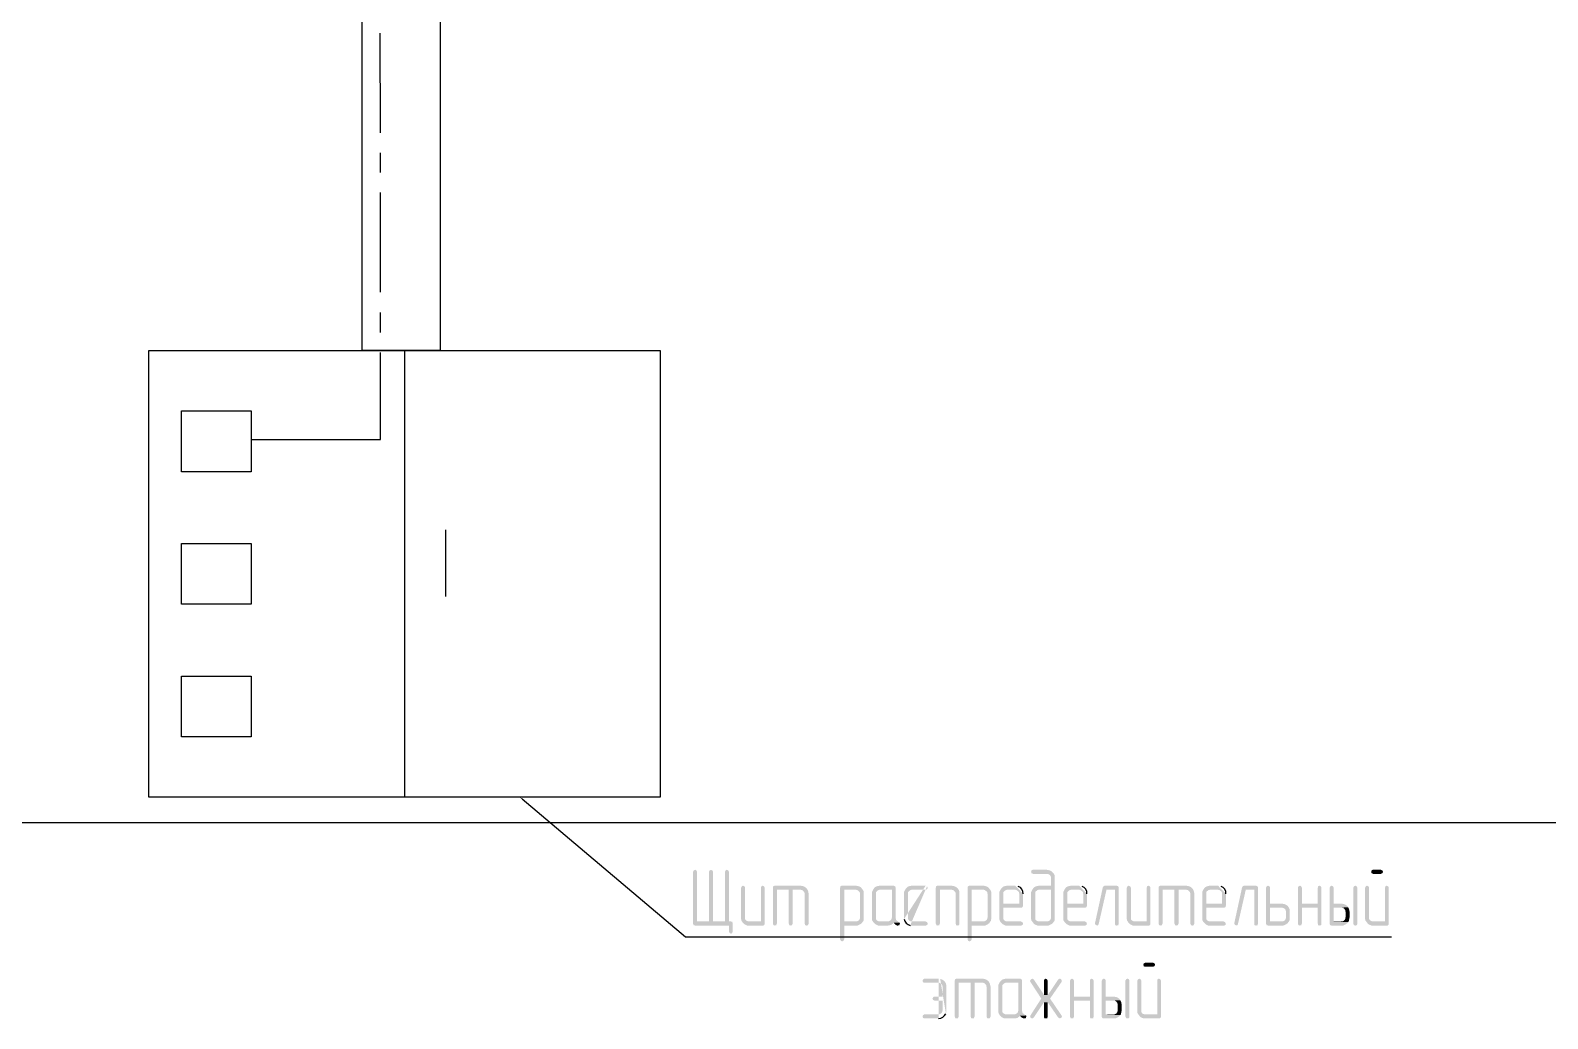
# Model space of a CAD drawing. Header units: millimetres. Extents: x -211 to 10565, y -2293 to 2244.
# Drawn here: x 4693.1 to 4788.1, y -288 to -226.1 of the extents above; entities that cross this region are included whole.
import ezdxf

# ---------------------------------------------------------------- set-up
doc = ezdxf.new("R2010")
doc.units = ezdxf.units.MM
doc.layers.add('PDF _Геометрия', color=7, linetype='Continuous')
doc.layers.add('PDF _Сплошная заливка', color=7, linetype='Continuous')

msp = doc.modelspace()

# ---------------------------------------------------------------- hatches: boundary and pattern name
at = {"layer": 'PDF _Сплошная заливка', "transparency": 33554559}
for points in [[(4734.737, -278.673), (4734.653, -278.715), (4734.61, -278.799), (4734.61, -282.058), (4734.653, -282.143), (4734.737, -282.164), (4736.853, -282.164), (4736.853, -282.545), (4736.896, -282.63), (4736.98, -282.672), (4737.065, -282.63), (4737.086, -282.545), (4737.086, -282.016), (4737.065, -281.931), (4736.98, -281.91), (4734.864, -281.91), (4734.864, -278.799), (4734.822, -278.715)], [(4735.732, -278.673), (4735.647, -278.715), (4735.605, -278.799), (4735.605, -281.91), (4734.864, -281.91), (4735.859, -281.91), (4735.859, -278.799), (4735.816, -278.715)], [(4736.726, -278.673), (4736.642, -278.715), (4736.599, -278.799), (4736.599, -281.91), (4735.859, -281.91), (4736.853, -281.91), (4736.853, -278.799), (4736.811, -278.715)], [(4756.765, -278.673), (4755.876, -278.673), (4755.792, -278.715), (4755.771, -278.799), (4755.792, -278.884), (4755.898, -278.926), (4756.765, -278.926), (4756.85, -278.948), (4756.935, -278.99), (4756.998, -279.075), (4757.019, -279.18), (4757.019, -279.667), (4756.257, -279.667), (4756.173, -279.688), (4756.067, -279.709), (4755.982, -279.752), (4755.919, -279.815), (4755.855, -279.9), (4757.019, -279.921), (4757.019, -281.656), (4756.998, -281.762), (4756.935, -281.847), (4756.85, -281.889), (4756.765, -281.91), (4756.257, -281.91), (4755.855, -281.931), (4755.919, -282.016), (4755.982, -282.079), (4756.067, -282.122), (4756.173, -282.164), (4756.871, -282.164), (4757.04, -282.079), (4757.125, -282.016), (4757.167, -281.952), (4757.231, -281.868), (4757.252, -281.762), (4757.252, -279.075), (4757.231, -278.99), (4757.188, -278.905), (4757.04, -278.757), (4756.956, -278.715), (4756.85, -278.694)], [(4777.672, -278.673), (4777.164, -278.673), (4777.079, -278.715), (4777.058, -278.799), (4777.079, -278.884), (4777.164, -278.926), (4777.672, -278.926), (4777.756, -278.884), (4777.799, -278.799), (4777.756, -278.715)], [(4737.742, -279.667), (4737.657, -279.709), (4737.615, -279.794), (4737.615, -281.762), (4737.636, -281.847), (4737.7, -281.952), (4738.102, -281.91), (4738.017, -281.889), (4737.932, -281.847), (4737.869, -281.762), (4737.869, -279.794), (4737.827, -279.709)], [(4738.969, -279.667), (4738.885, -279.709), (4738.864, -279.794), (4738.864, -281.91), (4738.102, -281.91), (4737.7, -281.952), (4737.827, -282.079), (4737.996, -282.164), (4739.012, -282.164), (4739.075, -282.122), (4739.096, -282.037), (4739.096, -279.794), (4739.054, -279.709)], [(4741.339, -279.667), (4739.71, -279.667), (4739.625, -279.709), (4739.604, -279.794), (4739.604, -282.037), (4739.646, -282.143), (4739.731, -282.164), (4739.816, -282.143), (4739.816, -282.122), (4739.858, -282.037), (4739.858, -279.921), (4741.339, -279.921), (4741.762, -279.9), (4741.699, -279.815), (4741.614, -279.752), (4741.53, -279.709), (4741.445, -279.688)], [(4740.853, -279.921), (4740.599, -279.921), (4740.599, -282.037), (4740.641, -282.143), (4740.726, -282.164), (4740.81, -282.143), (4740.81, -282.122), (4740.853, -282.037)], [(4741.762, -279.9), (4741.339, -279.921), (4741.445, -279.942), (4741.572, -280.069), (4741.593, -280.175), (4741.593, -282.037), (4741.636, -282.143), (4741.72, -282.164), (4741.805, -282.143), (4741.805, -282.122), (4741.847, -282.037), (4741.847, -280.175), (4741.826, -280.069), (4741.805, -279.984)], [(4744.81, -279.667), (4743.921, -279.667), (4743.836, -279.709), (4743.815, -279.794), (4743.815, -283.032), (4743.857, -283.116), (4743.942, -283.159), (4744.027, -283.116), (4744.069, -283.032), (4744.069, -282.164), (4744.915, -282.164), (4745.085, -282.079), (4745.169, -282.016), (4745.212, -281.952), (4744.069, -281.91), (4744.069, -279.921), (4744.81, -279.921), (4745.212, -279.9), (4745.148, -279.815), (4745.085, -279.752), (4745, -279.709), (4744.915, -279.688)], [(4745.212, -279.9), (4744.81, -279.921), (4744.894, -279.942), (4744.979, -280.006), (4745.042, -280.069), (4745.064, -280.175), (4745.064, -281.656), (4745.042, -281.762), (4744.979, -281.847), (4744.894, -281.889), (4744.81, -281.91), (4744.069, -281.91), (4745.212, -281.952), (4745.275, -281.868), (4745.296, -281.762), (4745.296, -280.069), (4745.275, -279.984)], [(4745.889, -279.9), (4745.804, -280.069), (4745.804, -281.762), (4745.825, -281.847), (4745.889, -281.952), (4746.016, -282.079), (4746.185, -282.164), (4746.82, -282.164), (4746.926, -282.143), (4747.01, -282.122), (4747.095, -282.058), (4747.158, -281.995), (4747.539, -281.974), (4747.455, -281.931), (4746.291, -281.91), (4746.206, -281.889), (4746.122, -281.847), (4746.058, -281.762), (4746.058, -280.069), (4746.122, -280.006), (4746.206, -279.942), (4746.291, -279.921), (4747.053, -279.921)], [(4747.158, -279.667), (4746.291, -279.667), (4746.185, -279.688), (4746.1, -279.709), (4746.016, -279.752), (4745.931, -279.836), (4745.889, -279.9), (4747.053, -279.921), (4747.053, -281.656), (4747.031, -281.762), (4746.968, -281.847), (4746.883, -281.889), (4746.799, -281.91), (4746.291, -281.91), (4747.455, -281.931), (4747.412, -281.889), (4747.328, -281.825), (4747.307, -281.762), (4747.285, -281.656), (4747.285, -279.773), (4747.264, -279.709)], [(4750.798, -279.667), (4749.909, -279.667), (4749.825, -279.709), (4749.803, -279.794), (4749.803, -282.037), (4749.846, -282.143), (4749.93, -282.164), (4750.015, -282.143), (4750.015, -282.122), (4750.057, -282.037), (4750.057, -279.921), (4750.798, -279.921), (4751.221, -279.9), (4751.158, -279.815), (4751.073, -279.752), (4750.988, -279.709), (4750.904, -279.688)], [(4751.221, -279.9), (4750.798, -279.921), (4750.883, -279.942), (4750.967, -280.006), (4751.031, -280.069), (4751.052, -280.175), (4751.052, -282.037), (4751.073, -282.143), (4751.158, -282.164), (4751.264, -282.143), (4751.264, -282.122), (4751.285, -282.037), (4751.285, -280.069), (4751.264, -279.984)], [(4752.787, -279.667), (4751.898, -279.667), (4751.814, -279.709), (4751.793, -279.794), (4751.793, -283.032), (4751.835, -283.116), (4751.919, -283.159), (4752.004, -283.116), (4752.046, -283.032), (4752.046, -282.164), (4752.893, -282.164), (4752.978, -282.122), (4753.062, -282.079), (4753.147, -282.016), (4753.189, -281.952), (4752.046, -281.91), (4752.046, -279.921), (4752.787, -279.921), (4753.189, -279.9), (4753.126, -279.815), (4753.062, -279.752), (4752.978, -279.709), (4752.893, -279.688)], [(4753.189, -279.9), (4752.787, -279.921), (4752.872, -279.942), (4752.956, -280.006), (4753.02, -280.069), (4753.041, -280.175), (4753.041, -281.656), (4753.02, -281.762), (4752.956, -281.847), (4752.872, -281.889), (4752.787, -281.91), (4752.046, -281.91), (4753.189, -281.952), (4753.253, -281.868), (4753.274, -281.762), (4753.274, -280.069), (4753.253, -279.984)], [(4753.866, -279.9), (4753.782, -280.069), (4753.782, -281.762), (4753.803, -281.847), (4753.866, -281.952), (4753.993, -282.079), (4754.078, -282.122), (4754.162, -282.164), (4755.157, -282.164), (4755.242, -282.122), (4755.263, -282.037), (4755.221, -281.952), (4755.136, -281.91), (4754.268, -281.91), (4754.184, -281.889), (4754.099, -281.847), (4754.036, -281.762), (4754.036, -281.042), (4755.178, -281.042), (4755.242, -281), (4755.263, -280.916), (4754.036, -280.789), (4754.036, -280.069), (4754.099, -280.006), (4754.184, -279.942), (4754.268, -279.921), (4754.776, -279.921)], [(4755.855, -279.9), (4755.771, -280.069), (4755.771, -281.762), (4755.792, -281.847), (4755.855, -281.931), (4756.257, -281.91), (4756.173, -281.889), (4756.088, -281.847), (4756.025, -281.762), (4756.025, -280.069), (4756.088, -280.006), (4756.173, -279.942), (4756.257, -279.921), (4757.019, -279.921)], [(4757.866, -279.9), (4757.781, -280.069), (4757.781, -281.762), (4757.802, -281.847), (4757.866, -281.952), (4757.993, -282.079), (4758.162, -282.164), (4759.156, -282.164), (4759.241, -282.122), (4759.262, -282.037), (4759.22, -281.952), (4759.135, -281.91), (4758.268, -281.91), (4758.183, -281.889), (4758.098, -281.847), (4758.035, -281.762), (4758.035, -281.042), (4759.178, -281.042), (4759.241, -281), (4759.262, -280.916), (4758.035, -280.789), (4758.035, -280.069), (4758.098, -280.006), (4758.183, -279.942), (4758.268, -279.921), (4758.775, -279.921)], [(4761.124, -279.667), (4760.384, -279.667), (4760.32, -279.688), (4760.257, -279.773), (4759.77, -282.016), (4759.77, -282.037), (4759.812, -282.122), (4759.897, -282.164), (4759.96, -282.143), (4760.003, -282.058), (4760.489, -279.921), (4761.018, -279.921), (4761.251, -279.794), (4761.251, -279.773), (4761.23, -279.709)], [(4761.251, -279.794), (4761.018, -279.921), (4761.018, -282.037), (4761.04, -282.143), (4761.124, -282.164), (4761.23, -282.143), (4761.23, -282.122), (4761.251, -282.037)], [(4761.886, -279.667), (4761.801, -279.709), (4761.759, -279.794), (4761.759, -281.762), (4761.78, -281.847), (4761.844, -281.952), (4762.246, -281.91), (4762.161, -281.889), (4762.076, -281.847), (4762.013, -281.762), (4762.013, -279.794), (4761.971, -279.709)], [(4763.113, -279.667), (4763.029, -279.709), (4763.008, -279.794), (4763.008, -281.91), (4762.246, -281.91), (4761.844, -281.952), (4761.971, -282.079), (4762.14, -282.164), (4763.156, -282.164), (4763.219, -282.122), (4763.24, -282.037), (4763.24, -279.794), (4763.198, -279.709)], [(4765.483, -279.667), (4763.854, -279.667), (4763.769, -279.709), (4763.748, -279.794), (4763.748, -282.037), (4763.79, -282.143), (4763.875, -282.164), (4763.96, -282.143), (4763.96, -282.122), (4764.002, -282.037), (4764.002, -279.921), (4765.483, -279.921), (4765.907, -279.9), (4765.843, -279.815), (4765.758, -279.752), (4765.674, -279.709), (4765.589, -279.688)], [(4764.997, -279.921), (4764.743, -279.921), (4764.743, -282.037), (4764.785, -282.143), (4764.87, -282.164), (4764.954, -282.143), (4764.954, -282.122), (4764.997, -282.037)], [(4765.907, -279.9), (4765.483, -279.921), (4765.589, -279.942), (4765.716, -280.069), (4765.737, -280.175), (4765.737, -282.037), (4765.78, -282.143), (4765.864, -282.164), (4765.949, -282.143), (4765.949, -282.122), (4765.991, -282.037), (4765.991, -280.175), (4765.97, -280.069), (4765.949, -279.984)], [(4766.563, -279.9), (4766.478, -280.069), (4766.478, -281.762), (4766.499, -281.847), (4766.563, -281.952), (4766.689, -282.079), (4766.859, -282.164), (4767.853, -282.164), (4767.938, -282.122), (4767.959, -282.037), (4767.917, -281.952), (4767.832, -281.91), (4766.965, -281.91), (4766.88, -281.889), (4766.795, -281.847), (4766.732, -281.762), (4766.732, -281.042), (4767.874, -281.042), (4767.938, -281), (4767.959, -280.916), (4766.732, -280.789), (4766.732, -280.069), (4766.795, -280.006), (4766.88, -279.942), (4766.965, -279.921), (4767.472, -279.921)], [(4769.842, -279.667), (4769.102, -279.667), (4769.038, -279.688), (4768.975, -279.773), (4768.488, -282.016), (4768.488, -282.037), (4768.53, -282.122), (4768.615, -282.164), (4768.679, -282.143), (4768.721, -282.058), (4769.208, -279.921), (4769.737, -279.921), (4769.969, -279.794), (4769.969, -279.773), (4769.948, -279.709)], [(4769.969, -279.794), (4769.737, -279.921), (4769.737, -282.037), (4769.758, -282.143), (4769.842, -282.164), (4769.948, -282.143), (4769.948, -282.122), (4769.969, -282.037)], [(4770.604, -279.667), (4770.52, -279.709), (4770.477, -279.794), (4770.477, -282.058), (4770.52, -282.143), (4770.604, -282.164), (4771.556, -282.164), (4771.662, -282.122), (4771.747, -282.079), (4771.831, -282.016), (4771.874, -281.952), (4770.731, -281.91), (4770.731, -281.042), (4771.472, -281.042), (4771.895, -281.021), (4771.831, -280.937), (4771.747, -280.873), (4771.662, -280.831), (4771.578, -280.81), (4771.472, -280.789), (4770.731, -280.789), (4770.731, -279.794), (4770.689, -279.709)], [(4772.593, -279.667), (4772.509, -279.709), (4772.466, -279.794), (4772.466, -282.037), (4772.509, -282.143), (4772.593, -282.164), (4772.678, -282.143), (4772.678, -282.122), (4772.72, -282.037), (4772.72, -281.042), (4773.715, -281.042), (4772.72, -280.789), (4772.72, -279.794), (4772.678, -279.709)], [(4773.821, -279.667), (4773.736, -279.709), (4773.715, -279.794), (4773.715, -280.789), (4772.72, -280.789), (4773.715, -281.042), (4773.715, -282.037), (4773.736, -282.143), (4773.821, -282.164), (4773.926, -282.143), (4773.926, -282.122), (4773.947, -282.037), (4773.947, -279.794), (4773.905, -279.709)], [(4774.582, -279.667), (4774.498, -279.709), (4774.455, -279.794), (4774.455, -282.058), (4774.498, -282.143), (4774.582, -282.164), (4775.302, -282.164), (4775.471, -282.079), (4775.556, -282.016), (4775.619, -281.952), (4774.709, -281.91), (4774.709, -281.042), (4775.196, -281.042), (4775.619, -281.021), (4775.556, -280.937), (4775.471, -280.873), (4775.386, -280.831), (4775.302, -280.81), (4775.196, -280.789), (4774.709, -280.789), (4774.709, -279.794), (4774.667, -279.709)], [(4776.064, -279.667), (4775.979, -279.709), (4775.937, -279.794), (4775.937, -282.037), (4775.979, -282.143), (4776.064, -282.164), (4776.148, -282.143), (4776.169, -282.122), (4776.191, -282.037), (4776.191, -279.794), (4776.148, -279.709)], [(4776.804, -279.667), (4776.72, -279.709), (4776.677, -279.794), (4776.677, -281.762), (4776.698, -281.847), (4776.762, -281.931), (4777.164, -281.91), (4777.079, -281.889), (4776.995, -281.847), (4776.931, -281.762), (4776.931, -279.794), (4776.889, -279.709)], [(4778.031, -279.667), (4777.947, -279.709), (4777.926, -279.794), (4777.926, -281.91), (4777.164, -281.91), (4776.762, -281.931), (4776.825, -282.016), (4776.889, -282.079), (4776.973, -282.122), (4777.079, -282.164), (4778.074, -282.164), (4778.137, -282.122), (4778.158, -282.037), (4778.158, -279.794), (4778.116, -279.709)], [(4771.895, -281.021), (4771.472, -281.042), (4771.556, -281.064), (4771.641, -281.106), (4771.704, -281.191), (4771.726, -281.296), (4771.726, -281.656), (4771.704, -281.762), (4771.641, -281.847), (4771.556, -281.889), (4771.472, -281.91), (4770.731, -281.91), (4771.874, -281.952), (4771.937, -281.868), (4771.958, -281.762), (4771.958, -281.191), (4771.937, -281.106)], [(4775.619, -281.021), (4775.196, -281.042), (4775.302, -281.064), (4775.365, -281.106), (4775.429, -281.191), (4775.45, -281.296), (4775.45, -281.656), (4775.429, -281.762), (4775.365, -281.847), (4775.302, -281.889), (4775.196, -281.91), (4774.709, -281.91), (4775.619, -281.952), (4775.661, -281.868), (4775.704, -281.656), (4775.704, -281.296), (4775.683, -281.191), (4775.661, -281.106)], [(4747.539, -281.974), (4747.158, -281.995), (4747.264, -282.101), (4747.391, -282.164), (4747.433, -282.164), (4747.518, -282.143), (4747.56, -282.037)], [(4763.41, -284.492), (4762.902, -284.492), (4762.817, -284.534), (4762.796, -284.619), (4762.817, -284.703), (4762.902, -284.746), (4763.41, -284.746), (4763.494, -284.703), (4763.537, -284.619), (4763.494, -284.534)], [(4752.724, -285.486), (4751.094, -285.486), (4751.01, -285.529), (4750.988, -285.613), (4750.988, -287.856), (4751.031, -287.962), (4751.115, -287.983), (4751.2, -287.962), (4751.2, -287.941), (4751.242, -287.856), (4751.242, -285.74), (4752.724, -285.74), (4753.147, -285.719), (4753.083, -285.634), (4752.999, -285.571), (4752.914, -285.529), (4752.829, -285.507)], [(4752.237, -285.74), (4751.983, -285.74), (4751.983, -287.856), (4752.025, -287.962), (4752.11, -287.983), (4752.195, -287.962), (4752.195, -287.941), (4752.237, -287.856)], [(4753.147, -285.719), (4752.724, -285.74), (4752.829, -285.761), (4752.956, -285.888), (4752.978, -285.994), (4752.978, -287.856), (4753.02, -287.962), (4753.104, -287.983), (4753.189, -287.962), (4753.189, -287.941), (4753.231, -287.856), (4753.231, -285.994), (4753.21, -285.888), (4753.189, -285.804)], [(4753.803, -285.719), (4753.718, -285.888), (4753.718, -287.581), (4753.739, -287.666), (4753.803, -287.772), (4753.93, -287.898), (4754.014, -287.941), (4754.099, -287.983), (4754.734, -287.983), (4754.84, -287.962), (4754.924, -287.941), (4755.009, -287.877), (4755.072, -287.814), (4755.453, -287.793), (4755.369, -287.75), (4754.205, -287.729), (4754.12, -287.708), (4754.036, -287.666), (4753.972, -287.581), (4753.972, -285.888), (4754.036, -285.825), (4754.12, -285.761), (4754.205, -285.74), (4754.967, -285.74)], [(4755.072, -285.486), (4754.205, -285.486), (4754.099, -285.507), (4754.014, -285.529), (4753.93, -285.571), (4753.845, -285.655), (4753.803, -285.719), (4754.967, -285.74), (4754.967, -287.475), (4754.945, -287.581), (4754.882, -287.666), (4754.797, -287.708), (4754.713, -287.729), (4754.205, -287.729), (4755.369, -287.75), (4755.326, -287.708), (4755.242, -287.645), (4755.221, -287.581), (4755.199, -287.475), (4755.199, -285.592), (4755.178, -285.529)], [(4755.834, -285.486), (4755.75, -285.55), (4755.707, -285.613), (4755.707, -285.655), (4755.728, -285.698), (4756.406, -286.735), (4756.808, -286.523), (4756.575, -286.502), (4755.94, -285.55), (4755.919, -285.529)], [(4757.569, -285.486), (4757.506, -285.507), (4757.464, -285.55), (4756.808, -286.523), (4756.406, -286.735), (4756.808, -286.967), (4757.464, -287.92), (4757.485, -287.941), (4757.569, -287.983), (4757.654, -287.941), (4757.696, -287.856), (4757.696, -287.835), (4757.675, -287.793), (4756.956, -286.735), (4757.675, -285.698), (4757.696, -285.613), (4757.654, -285.529)], [(4756.681, -285.486), (4756.596, -285.529), (4756.575, -285.613), (4756.575, -286.502), (4756.808, -286.523), (4756.808, -285.613), (4756.765, -285.529)], [(4758.331, -285.486), (4758.246, -285.529), (4758.204, -285.613), (4758.204, -287.856), (4758.246, -287.962), (4758.331, -287.983), (4758.416, -287.962), (4758.416, -287.941), (4758.458, -287.856), (4758.458, -286.862), (4759.453, -286.862), (4758.458, -286.608), (4758.458, -285.613), (4758.416, -285.529)], [(4759.558, -285.486), (4759.474, -285.529), (4759.453, -285.613), (4759.453, -286.608), (4758.458, -286.608), (4759.453, -286.862), (4759.453, -287.856), (4759.474, -287.962), (4759.558, -287.983), (4759.664, -287.962), (4759.664, -287.941), (4759.685, -287.856), (4759.685, -285.613), (4759.643, -285.529)], [(4760.32, -285.486), (4760.236, -285.529), (4760.193, -285.613), (4760.193, -287.877), (4760.236, -287.962), (4760.32, -287.983), (4761.04, -287.983), (4761.209, -287.898), (4761.294, -287.835), (4761.357, -287.772), (4760.447, -287.729), (4760.447, -286.862), (4760.934, -286.862), (4761.357, -286.84), (4761.294, -286.756), (4761.209, -286.692), (4761.124, -286.65), (4761.04, -286.629), (4760.934, -286.608), (4760.447, -286.608), (4760.447, -285.613), (4760.405, -285.529)], [(4761.801, -285.486), (4761.717, -285.529), (4761.674, -285.613), (4761.674, -287.856), (4761.717, -287.962), (4761.801, -287.983), (4761.886, -287.962), (4761.907, -287.941), (4761.928, -287.856), (4761.928, -285.613), (4761.886, -285.529)], [(4762.542, -285.486), (4762.457, -285.529), (4762.415, -285.613), (4762.415, -287.581), (4762.436, -287.666), (4762.5, -287.75), (4762.902, -287.729), (4762.817, -287.708), (4762.732, -287.666), (4762.669, -287.581), (4762.669, -285.613), (4762.627, -285.529)], [(4763.769, -285.486), (4763.685, -285.529), (4763.664, -285.613), (4763.664, -287.729), (4762.902, -287.729), (4762.5, -287.75), (4762.563, -287.835), (4762.627, -287.898), (4762.711, -287.941), (4762.817, -287.983), (4763.812, -287.983), (4763.875, -287.941), (4763.896, -287.856), (4763.896, -285.613), (4763.854, -285.529)], [(4756.406, -286.735), (4755.728, -287.793), (4755.707, -287.856), (4755.75, -287.941), (4755.834, -287.983), (4755.898, -287.962), (4755.94, -287.92), (4756.575, -286.967), (4756.808, -286.967)], [(4756.808, -286.967), (4756.575, -286.967), (4756.575, -287.877), (4756.596, -287.962), (4756.681, -287.983), (4756.786, -287.962), (4756.786, -287.941), (4756.808, -287.856)], [(4761.357, -286.84), (4760.934, -286.862), (4761.04, -286.883), (4761.103, -286.925), (4761.167, -287.01), (4761.188, -287.116), (4761.188, -287.475), (4761.167, -287.581), (4761.103, -287.666), (4761.04, -287.708), (4760.934, -287.729), (4760.447, -287.729), (4761.357, -287.772), (4761.399, -287.687), (4761.442, -287.475), (4761.442, -287.116), (4761.421, -287.01), (4761.399, -286.925)], [(4755.453, -287.793), (4755.072, -287.814), (4755.178, -287.92), (4755.221, -287.941), (4755.305, -287.983), (4755.347, -287.983), (4755.432, -287.962), (4755.474, -287.856)]]:
    msp.add_hatch(color=256, dxfattribs=at).paths.add_polyline_path(points)
h = msp.add_hatch(color=256, dxfattribs=at)
h.paths.add_polyline_path([(4749.169, -279.667), (4748.301, -279.667), (4748.195, -279.688), (4748.111, -279.709), (4748.026, -279.752), (4747.941, -279.836), (4747.899, -279.9), (4747.814, -280.069), (4747.814, -281.762)], flags=0)
h.paths.add_polyline_path([(4748.195, -282.164), (4749.19, -282.164), (4749.274, -282.122), (4749.296, -282.037), (4749.253, -281.952), (4749.169, -281.91), (4748.301, -281.91), (4748.216, -281.889), (4748.132, -281.847), (4748.068, -281.762), (4748.068, -280.069), (4748.132, -280.006), (4748.216, -279.942), (4748.301, -279.921), (4749.19, -279.921), (4749.274, -279.879), (4749.296, -279.794), (4749.253, -279.709)], flags=0)
h = msp.add_hatch(color=256, dxfattribs=at)
h.paths.add_polyline_path([(4754.776, -279.667), (4754.268, -279.667), (4754.162, -279.688), (4754.078, -279.709), (4753.993, -279.752), (4753.909, -279.836), (4753.866, -279.9), (4754.776, -279.921), (4754.861, -279.942), (4754.945, -280.006), (4755.009, -280.069), (4755.03, -280.175), (4755.03, -280.789), (4754.036, -280.789), (4755.263, -280.916), (4755.263, -280.175)], flags=0)
h.paths.add_polyline_path([(4754.967, -279.709), (4754.882, -279.688)], flags=0)
h = msp.add_hatch(color=256, dxfattribs=at)
h.paths.add_polyline_path([(4758.775, -279.667), (4758.268, -279.667), (4758.162, -279.688), (4758.077, -279.709), (4757.993, -279.752), (4757.908, -279.836), (4757.866, -279.9), (4758.775, -279.921), (4758.86, -279.942), (4758.945, -280.006), (4759.008, -280.069), (4759.029, -280.175), (4759.029, -280.789), (4758.035, -280.789), (4759.262, -280.916), (4759.262, -280.175)], flags=0)
h.paths.add_polyline_path([(4758.966, -279.709), (4758.881, -279.688)], flags=0)
h = msp.add_hatch(color=256, dxfattribs=at)
h.paths.add_polyline_path([(4767.472, -279.667), (4766.965, -279.667), (4766.859, -279.688), (4766.774, -279.709), (4766.689, -279.752), (4766.605, -279.836), (4766.563, -279.9), (4767.472, -279.921), (4767.557, -279.942), (4767.642, -280.006), (4767.705, -280.069), (4767.726, -280.175), (4767.726, -280.789), (4766.732, -280.789), (4767.959, -280.916), (4767.959, -280.175)], flags=0)
h.paths.add_polyline_path([(4767.663, -279.709), (4767.578, -279.688)], flags=0)
h = msp.add_hatch(color=256, dxfattribs=at)
h.paths.add_polyline_path([(4749.973, -285.486), (4749.084, -285.486), (4748.999, -285.55), (4748.978, -285.613), (4748.999, -285.698), (4748.999, -285.719), (4749.105, -285.74), (4749.973, -285.74), (4750.057, -285.761), (4750.142, -285.825), (4750.205, -285.888), (4750.227, -285.994), (4750.227, -286.608), (4749.698, -286.608), (4749.634, -286.671), (4749.592, -286.735), (4749.634, -286.819), (4749.719, -286.862), (4750.227, -286.862), (4750.227, -287.475), (4750.205, -287.581), (4750.142, -287.666), (4750.057, -287.708), (4749.973, -287.729), (4749.084, -287.729), (4748.999, -287.772), (4748.978, -287.856), (4748.999, -287.941), (4749.105, -287.983), (4749.973, -287.983)], flags=0)
h.paths.add_polyline_path([(4750.438, -287.687), (4750.459, -287.581), (4750.459, -285.888), (4750.438, -285.804), (4750.396, -285.719), (4750.332, -285.634), (4750.248, -285.571), (4750.163, -285.529), (4750.079, -285.507)], flags=0)

# ---------------------------------------------------------------- linework, layer by layer
at = {"layer": 'PDF _Геометрия', "lineweight": 25}
for points in [[(4528.825, -203.807), (4830.763, -203.807), (4830.763, -275.731), (4668.442, -275.731), (4667.764, -278.228), (4666.537, -273.234), (4665.797, -275.731), (4528.825, -275.731), (4528.825, -203.426), (4526.328, -202.685), (4531.343, -201.458), (4528.825, -200.781), (4528.825, -129.195), (4665.86, -129.195), (4666.537, -126.677), (4667.764, -131.692), (4668.505, -129.195), (4830.763, -129.195), (4830.763, -201.162), (4833.281, -201.86), (4828.287, -203.066), (4830.763, -203.807)], [(4719.121, -138.252), (4713.894, -138.252), (4718.782, -138.252), (4718.782, -246.149), (4713.894, -246.149), (4713.894, -138.252)], [(4715.037, -232.522), (4715.016, -226.279)], [(4715.037, -235.019), (4715.037, -233.77)], [(4715.037, -242.509), (4715.037, -236.267)], [(4715.037, -245.027), (4715.037, -243.779)], [(4706.954, -251.735), (4715.037, -251.735), (4715.037, -246.276)], [(4716.539, -246.149), (4716.539, -274.123)], [(4719.121, -257.385), (4719.121, -261.554)], [(4723.903, -274.229), (4734.145, -282.862), (4778.328, -282.862)]]:
    msp.add_lwpolyline(points, dxfattribs=at)
for points in [[(4700.542, -274.123), (4700.542, -246.149), (4732.558, -246.149), (4732.558, -274.123)], [(4702.595, -253.746), (4702.595, -249.937), (4706.954, -249.937), (4706.954, -253.746)], [(4702.595, -262.04), (4702.595, -258.232), (4706.954, -258.232), (4706.954, -262.04)], [(4702.595, -270.356), (4702.595, -266.548), (4706.954, -266.548), (4706.954, -270.356)]]:
    msp.add_lwpolyline(points, close=True, dxfattribs=at)
for points in [[(4755.263, -280.175), (4755.29, -279.975), (4755.154, -279.775), (4754.967, -279.709)], [(4759.262, -280.175), (4759.29, -279.975), (4759.154, -279.775), (4758.966, -279.709)], [(4767.959, -280.175), (4767.987, -279.975), (4767.85, -279.775), (4767.663, -279.709)], [(4747.814, -281.762), (4747.845, -281.958), (4748.022, -282.095), (4748.195, -282.164)], [(4749.973, -287.983), (4750.17, -287.994), (4750.345, -287.851), (4750.438, -287.687)]]:
    msp.add_open_spline(points, degree=3, dxfattribs=at)
at = {"layer": 'PDF _Сплошная заливка', "lineweight": 25, "transparency": 33554559}
msp.add_solid([(4723.882, -274.25), (4723.755, -274.123), (4723.924, -274.208)], dxfattribs=at)

doc.saveas('drawing.dxf')
